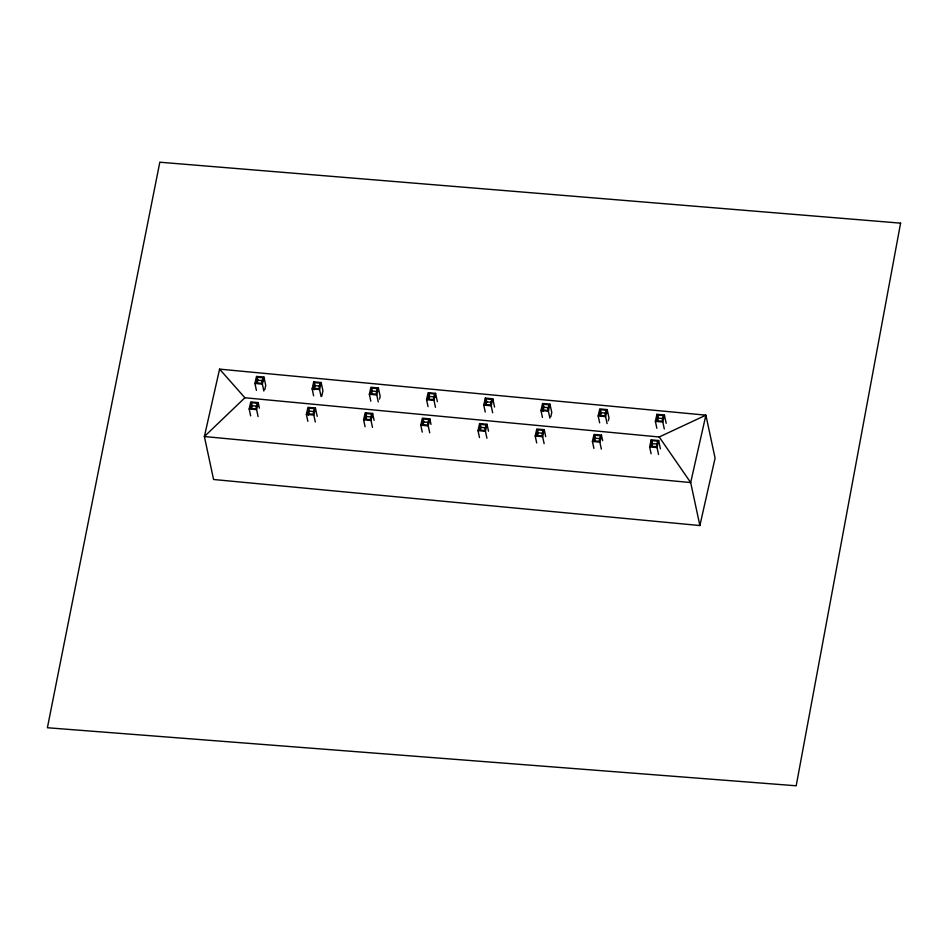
<?xml version="1.0" encoding="UTF-8"?>
<svg xmlns="http://www.w3.org/2000/svg" width="948" height="948" viewBox="0 0 948 948"><rect width="100%" height="100%" fill="white"/><g stroke="black" fill="none" stroke-linecap="round" stroke-linejoin="round"><path stroke-width="1.42" d="M219.581 369.127L204.377 436.53L213.584 479.498L699.885 525.536L715.088 458.133L705.881 415.165L219.581 369.127L244.88 397.757L659.204 436.981L705.881 415.165L690.677 482.568L699.885 525.536M250.663 415.876L249.17 408.955L250.77 401.905L258.2 402.616L259.385 408.15M256.41 390.363L254.929 383.442L256.517 376.403L263.959 377.103L265.736 385.409L264.776 389.64M251.481 402.71L250.213 408.315L255.877 408.849L257.133 403.244L251.481 402.71L252.121 405.708L251.493 408.517M257.228 377.197L255.96 382.802L261.624 383.336L262.892 377.731L257.228 377.197L257.868 380.207L257.24 383.004M258.093 416.575L256.612 409.654L258.2 402.616M263.852 391.062L262.371 384.141L263.959 377.103M307.863 421.291L306.382 414.371L307.97 407.32L315.411 408.031L317.189 416.338M313.622 395.778L312.141 388.858L313.729 381.819L321.159 382.518L322.936 390.825L321.668 396.454M308.681 408.126L307.413 413.731L313.077 414.264L314.345 408.659L308.681 408.126L309.332 411.124L308.384 415.331M314.44 382.613L313.172 388.218L318.836 388.751L320.092 383.146L314.44 382.613L315.08 385.623L314.132 389.818M315.305 421.99L313.824 415.07L315.411 408.031M321.052 396.477L319.571 389.557L321.159 382.518M365.075 426.707L363.594 419.786L365.181 412.736L372.611 413.447L374.093 420.367M370.822 401.194L369.341 394.273L370.929 387.234L378.371 387.933L380.148 396.24L379.508 399.061M365.892 413.541L364.625 419.146L370.289 419.68L371.545 414.075L365.892 413.541L366.532 416.539L365.904 419.348M371.64 388.028L370.372 393.633L376.036 394.167L377.304 388.561L371.64 388.028L372.291 391.038L371.652 393.835M372.505 427.406L371.024 420.485L372.611 413.447M378.264 401.905L376.783 394.972L378.371 387.933M422.275 432.122L420.794 425.202L422.381 418.151L429.823 418.862L431.008 424.396M428.034 406.609L426.553 399.689L428.141 392.65L435.57 393.349L437.36 401.656M423.092 418.957L421.836 424.562L427.489 425.095L428.757 419.49L423.092 418.957L423.744 421.967L423.104 424.763M428.851 393.444L427.584 399.049L433.248 399.582L434.516 393.977L428.851 393.444L429.491 396.454L428.863 399.25M429.717 432.821L428.235 425.901L429.823 418.862M435.464 407.32L433.983 400.388L435.57 393.349M479.487 437.538L478.005 430.617L479.593 423.578L487.023 424.277L488.516 431.198M485.246 412.024L483.753 405.104L485.34 398.065L492.782 398.764L494.56 407.071M480.304 424.372L479.036 429.977L484.701 430.511L485.969 424.905L480.304 424.372L480.944 427.382L480.316 430.179M486.051 398.859L484.795 404.464L490.448 404.997L491.716 399.392L486.051 398.859L486.703 401.869L486.063 404.666M486.928 438.237L485.435 431.316L487.023 424.277M492.676 412.736L491.194 405.803L492.782 398.764M536.698 442.953L535.205 436.033L536.793 428.994L544.235 429.693L545.716 436.613M542.446 417.44L540.964 410.52L542.552 403.481L549.982 404.18L551.772 412.487L550.812 416.717M537.504 429.788L536.248 435.393L541.901 435.926L543.168 430.321L537.504 429.788L538.156 432.798L537.516 435.594M543.263 404.275L541.995 409.88L547.66 410.413L548.928 404.808L543.263 404.275L543.903 407.284L542.955 411.491M544.128 443.652L542.647 436.732L544.235 429.693M549.887 418.151L548.394 411.219L549.982 404.18M593.898 448.368L592.417 441.448L594.005 434.409L601.435 435.108L602.632 440.642M599.657 422.855L598.164 415.935L599.752 408.896L607.194 409.595L608.971 417.902L608.343 420.722M594.716 435.203L593.448 440.808L599.112 441.341L600.38 435.736L594.716 435.203L595.356 438.213L594.728 441.01M600.463 409.69L599.207 415.295L604.871 415.828L606.128 410.223L600.463 409.69L601.115 412.7L600.487 415.497M601.34 449.079L599.847 442.147L601.435 435.108M607.087 423.566L605.606 416.634L607.194 409.595M651.11 453.784L649.617 446.864L651.205 439.825L658.647 440.524L660.424 448.831M656.857 428.271L655.376 421.35L656.964 414.312L664.406 415.011L666.183 423.318M651.916 440.619L650.66 446.224L656.324 446.757L657.58 441.152L651.916 440.619L652.568 443.628L651.94 446.425M657.675 415.106L656.407 420.711L662.071 421.244L663.339 415.639L657.675 415.106L658.315 418.115L657.687 420.912M658.54 454.495L657.059 447.563L658.647 440.524M664.299 428.982L662.806 422.061L664.406 415.011M244.88 397.757L204.377 436.53L690.677 482.568L659.204 436.981M257.868 380.207L263.532 380.741M315.08 385.623L319.322 386.026M372.291 391.038L376.534 391.441M429.491 396.454L435.156 396.987M486.703 401.869L490.946 402.272M543.903 407.284L548.157 407.687M601.115 412.7L606.779 413.233M658.315 418.115L662.569 418.518M254.929 383.442L262.371 384.141M312.141 388.858L319.571 389.557M369.341 394.273L376.783 394.972M426.553 399.689L433.983 400.388M483.753 405.104L491.194 405.803M540.964 410.52L548.394 411.219M598.164 415.935L605.606 416.634M655.376 421.35L662.806 422.061M252.121 405.708L257.785 406.254M309.332 411.124L313.575 411.527M366.532 416.539L370.775 416.942M423.744 421.967L429.397 422.5M480.944 427.382L485.198 427.773M538.156 432.798L542.398 433.2M595.356 438.213L601.02 438.746M652.568 443.628L656.81 444.031M249.17 408.955L256.612 409.654M306.382 414.371L313.824 415.07M363.594 419.786L371.024 420.485M420.794 425.202L428.235 425.901M478.005 430.617L485.435 431.316M535.205 436.033L542.647 436.732M592.417 441.448L599.847 442.147M649.617 446.864L657.059 447.563M656.964 414.312L657.557 417.073M651.205 439.825L651.809 442.586M548.928 404.808L549.354 406.811M543.168 430.321L543.595 432.324M485.34 398.065L485.933 400.826M479.593 423.578L480.186 426.339M377.304 388.561L377.731 390.564M371.545 414.075L372.197 417.084M313.729 381.819L314.321 384.58M900.6 223.147L796.19 785.785L47.4 727.744L159.821 162.215L900.6 223.147"/></g></svg>
